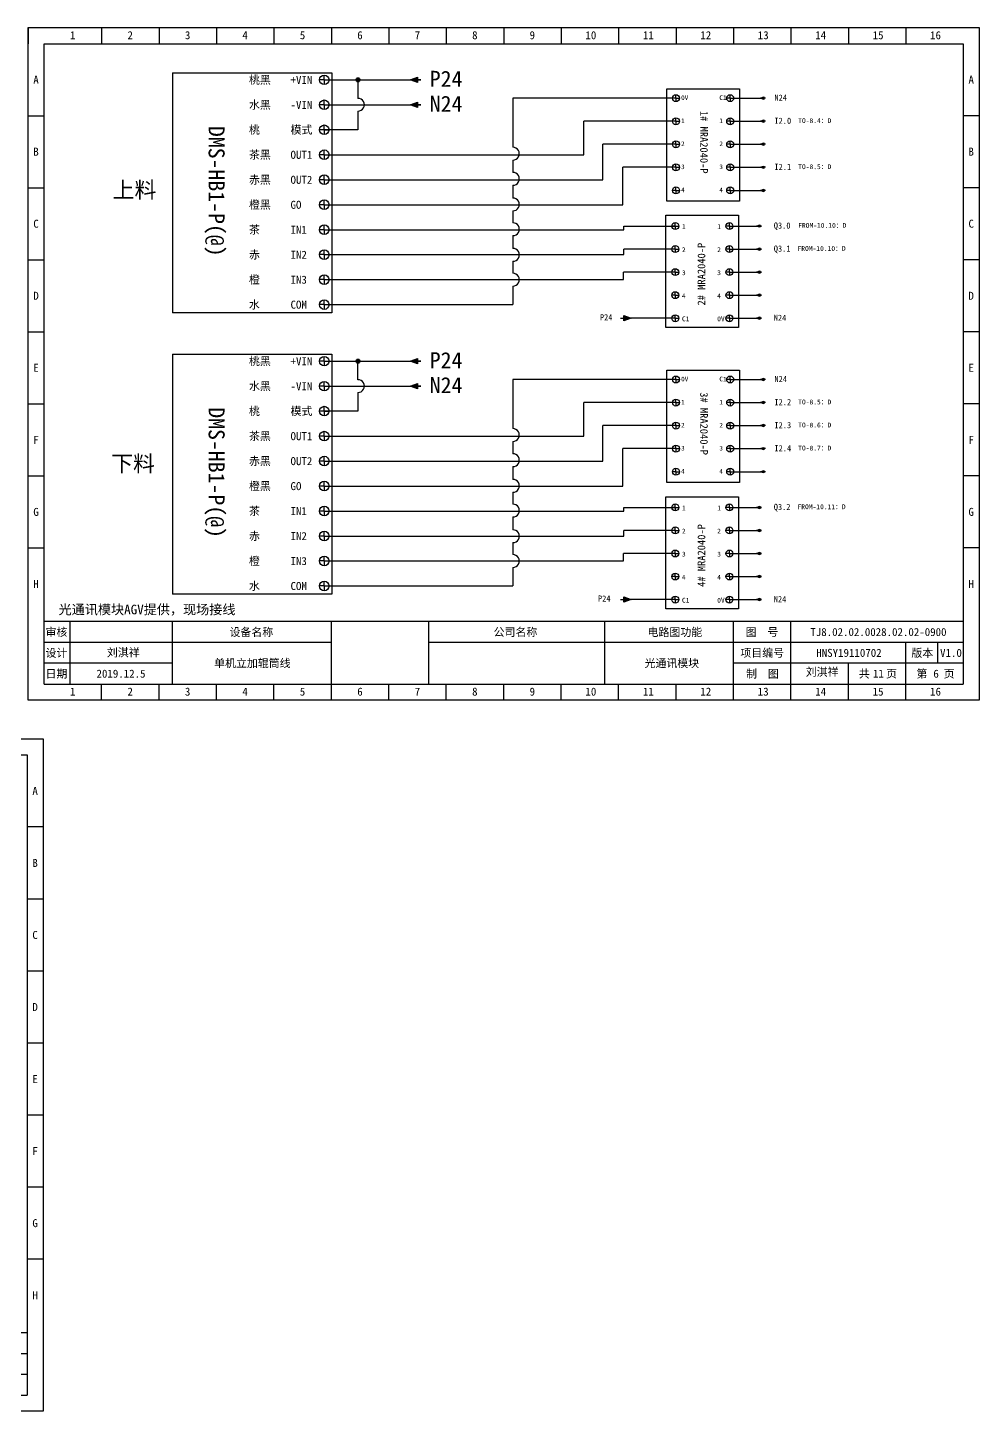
# Model space of a CAD drawing. Header units: millimetres. Extents: x 2035 to 3883, y 1511 to 1945.
# Drawn here: x 3586 to 3883.1, y 1512.8 to 1944.9 of the extents above; entities that cross this region are included whole.
import ezdxf
from ezdxf.enums import TextEntityAlignment as Align

# ---------------------------------------------------------------- set-up
doc = ezdxf.new("R2010")
doc.units = ezdxf.units.MM
doc.linetypes.add('EPL_DASH', pattern=[1, 0.5, -0.5])
doc.layers.add('EPLAN311', color=1, linetype='Continuous', lineweight=25)
doc.styles.get("Standard").update_dxf_attribs({"font": 'arial.ttf'})
doc.styles.add('宋体', font='')
doc.styles.get('宋体').set_extended_font_data('宋体')

# ---------------------------------------------------------------- blocks, each defined once
blk = doc.blocks.new('*U89')
blk.add_line((-2.5, 0), (2.5, 0))
blk = doc.blocks.new('*U90')
at = {"color": 0, "linetype": 'ByBlock', "lineweight": -2, "transparency": 16777216}
for p in [(0, 0), (0, -22.5), (0, -45), (0, -67.5), (0, -90), (0, -112.5), (0, -135)]:
    blk.add_blockref('*U89', p, dxfattribs=at)
blk = doc.blocks.new('*U91')
blk.add_line((-2.5, 0), (2.5, 0))
blk = doc.blocks.new('*U92')
at = {"color": 0, "linetype": 'ByBlock', "lineweight": -2, "transparency": 16777216}
for p in [(0, 0), (0, -22.5), (0, -45), (0, -67.5), (0, -90), (0, -112.5), (0, -135)]:
    blk.add_blockref('*U91', p, dxfattribs=at)
blk = doc.blocks.new('制图图框')
for p, q in [((-2700.08, 789.32), (-2403.08, 789.32)), ((-2700.08, 579.32), (-2700.08, 789.32)), ((-2700.08, 789.32), (-2700.08, 784.32)), ((-2700.08, 789.32), (-2695.08, 789.32)), ((-2677.15, 789.32), (-2677.15, 784.32)), ((-2659.21, 789.32), (-2659.21, 784.32)), ((-2641.27, 789.32), (-2641.27, 784.32)), ((-2623.33, 789.32), (-2623.33, 784.32)), ((-2605.4, 789.32), (-2605.4, 784.32)), ((-2587.46, 789.32), (-2587.46, 784.32)), ((-2569.52, 789.32), (-2569.52, 784.32)), ((-2551.58, 789.32), (-2551.58, 784.32)), ((-2533.65, 789.32), (-2533.65, 784.32)), ((-2515.71, 789.32), (-2515.71, 784.32)), ((-2497.77, 789.32), (-2497.77, 784.32)), ((-2479.83, 789.32), (-2479.83, 784.32)), ((-2461.9, 789.32), (-2461.9, 784.32)), ((-2443.96, 789.32), (-2443.96, 784.32)), ((-2426.02, 789.32), (-2426.02, 784.32)), ((-2403.08, 789.32), (-2403.08, 579.32)), ((-2403.08, 789.32), (-2403.08, 784.32)), ((-2695.08, 784.32), (-2408.08, 784.32)), ((-2695.08, 584.32), (-2695.08, 784.32)), ((-2408.08, 784.32), (-2408.08, 584.32)), ((-2408.08, 603.82), (-2695.08, 603.82)), ((-2687.08, 603.82), (-2687.08, 584.32)), ((-2655.08, 603.82), (-2655.08, 584.32)), ((-2655.08, 603.82), (-2655.08, 584.32)), ((-2605.4, 579.32), (-2605.4, 603.82)), ((-2575.08, 603.82), (-2575.08, 584.32)), ((-2575.08, 603.82), (-2575.08, 584.32)), ((-2575.08, 603.82), (-2575.08, 584.32)), ((-2520.08, 603.82), (-2520.08, 584.32)), ((-2479.83, 579.32), (-2479.83, 603.82)), ((-2461.9, 579.32), (-2461.9, 603.82)), ((-2655.08, 597.32), (-2695.08, 597.32)), ((-2605.4, 597.32), (-2655.08, 597.32)), ((-2408.08, 597.32), (-2575.08, 597.32)), ((-2426.02, 579.32), (-2426.02, 597.32)), ((-2416.18, 597.32), (-2416.18, 590.82)), ((-2655.08, 590.82), (-2695.08, 590.82)), ((-2408.08, 590.82), (-2479.83, 590.82)), ((-2443.96, 579.32), (-2443.96, 590.82)), ((-2695.08, 584.32), (-2408.08, 584.32)), ((-2677.15, 579.32), (-2677.15, 584.32)), ((-2659.21, 579.32), (-2659.21, 584.32)), ((-2641.27, 579.32), (-2641.27, 584.32)), ((-2623.33, 579.32), (-2623.33, 584.32)), ((-2587.46, 579.32), (-2587.46, 584.32)), ((-2569.52, 579.32), (-2569.52, 584.32)), ((-2551.58, 579.32), (-2551.58, 584.32)), ((-2533.65, 579.32), (-2533.65, 584.32)), ((-2515.71, 579.32), (-2515.71, 584.32)), ((-2497.77, 579.32), (-2497.77, 584.32)), ((-2403.08, 579.32), (-2700.08, 579.32))]:
    blk.add_line(p, q)
blk.add_blockref('*U90', (-2697.58, 761.82))
at = {"xscale": -1}
blk.add_blockref('*U92', (-2405.58, 761.82), dxfattribs=at)
at = {"style": '宋体'}
for s, p in [('1', (-2687.01, 785.71)), ('2', (-2669.07, 785.71)), ('3', (-2651.13, 785.71)), ('4', (-2633.2, 785.71)), ('5', (-2615.26, 785.71)), ('6', (-2597.32, 785.71)), ('7', (-2579.38, 785.71)), ('8', (-2561.45, 785.71)), ('9', (-2543.51, 785.71)), ('10', (-2526.07, 785.71)), ('11', (-2508.13, 785.71)), ('12', (-2490.2, 785.71)), ('13', (-2472.26, 785.71)), ('14', (-2454.32, 785.71)), ('15', (-2436.38, 785.71)), ('16', (-2418.45, 785.71)), ('A', (-2698.47, 771.84)), ('A', (-2406.47, 771.84)), ('B', (-2698.47, 749.34)), ('B', (-2406.47, 749.34)), ('C', (-2698.47, 726.84)), ('C', (-2406.47, 726.84)), ('D', (-2698.47, 704.34)), ('D', (-2406.47, 704.34)), ('E', (-2698.47, 681.84)), ('E', (-2406.47, 681.84)), ('F', (-2698.47, 659.34)), ('F', (-2406.47, 659.34)), ('G', (-2698.47, 636.84)), ('G', (-2406.47, 636.84)), ('H', (-2698.47, 614.34)), ('H', (-2406.47, 614.34)), ('审核', (-2694.65, 599.29)), ('设备名称', (-2637.2, 599.28)), ('公司名称', (-2554.73, 599.29)), ('电路图功能', (-2506.66, 599.29)), ('图  号', (-2476.05, 599.3)), ('设计', (-2694.66, 592.79)), ('项目编号', (-2477.68, 592.79)), ('版本', (-2424.3, 592.79)), ('日期', (-2694.66, 586.29)), ('制  图', (-2475.91, 586.28)), ('共   页', (-2440.72, 586.31)), ('第   页', (-2422.72, 586.3)), ('1', (-2687.01, 580.71)), ('2', (-2669.07, 580.71)), ('3', (-2651.13, 580.71)), ('4', (-2633.2, 580.71)), ('5', (-2615.26, 580.71)), ('6', (-2597.32, 580.71)), ('7', (-2579.38, 580.71)), ('8', (-2561.45, 580.71)), ('9', (-2543.51, 580.71)), ('10', (-2526.07, 580.71)), ('11', (-2508.13, 580.71)), ('12', (-2490.2, 580.71)), ('13', (-2472.26, 580.71)), ('14', (-2454.32, 580.71)), ('15', (-2436.38, 580.71)), ('16', (-2418.45, 580.71))]:
    blk.add_text(s, height=2.5, dxfattribs=at).set_placement(p)
blk = doc.blocks.new('*U45')
for q in [(-1.5, 0), (0, 1.5), (1.5, 0), (0, -1.5)]:
    blk.add_line((0, 0), q)
blk.add_circle((0, 0), 1.5)
blk = doc.blocks.new('*U46')
at = {"color": 0, "linetype": 'ByBlock', "lineweight": -2, "transparency": 16777216}
for p in [(0, 0), (0, -7.8), (0, -15.6), (0, -23.4), (0, -31.2), (0, -39), (0, -46.8), (0, -54.6), (0, -62.4), (0, -70.2)]:
    blk.add_blockref('*U45', p, dxfattribs=at)
blk = doc.blocks.new('*U47')
for q in [(-1.5, 0), (0, 1.5), (1.5, 0), (0, -1.5)]:
    blk.add_line((0, 0), q)
blk.add_circle((0, 0), 1.5)
blk = doc.blocks.new('*U48')
at = {"color": 0, "linetype": 'ByBlock', "lineweight": -2, "transparency": 16777216}
for p in [(0, 0), (0, -7.8), (0, -15.6), (0, -23.4), (0, -31.2), (0, -39), (0, -46.8), (0, -54.6), (0, -62.4), (0, -70.2)]:
    blk.add_blockref('*U47', p, dxfattribs=at)
blk = doc.blocks.new('箭头')
at = {"layer": 'EPLAN311', "linetype": 'Continuous', "lineweight": 25, "ltscale": 4}
blk.add_hatch(color=1, dxfattribs=at).paths.add_polyline_path([(0.875, 0.7), (2.8, 0), (0.875, -0.7)], flags=0)
at = {"layer": 'EPLAN311', "color": 1, "linetype": 'Continuous', "lineweight": 25, "ltscale": 4}
blk.add_line((0, 0), (0.875, 0), dxfattribs=at)
blk.add_lwpolyline([(0.875, 0.7), (2.8, 0), (0.875, -0.7)], close=True, dxfattribs=at)
at = {"color": 5}
blk.add_attdef('70_20010', text='', height=1.7535, dxfattribs=at).set_placement((3.5, -0.17535), align=Align.MIDDLE_LEFT)
blk = doc.blocks.new('短接圆点')
at = {"layer": 'EPLAN311', "linetype": 'Continuous', "lineweight": 25, "ltscale": 4}
h = blk.add_hatch(color=1, dxfattribs=at)
edge = h.paths.add_edge_path()
edge.add_arc((0, 0), 0.525, 0, 360)
at = {"layer": 'EPLAN311', "color": 1, "linetype": 'Continuous', "lineweight": 25, "ltscale": 4}
blk.add_circle((0, 0), 0.525, dxfattribs=at)
blk = doc.blocks.new('*U49')
for q in [(-1.08, 0), (0, 1.08), (1.08, 0), (0, -1.08)]:
    blk.add_line((0, 0), q)
blk.add_circle((0, 0), 1.08)
blk = doc.blocks.new('*U50')
at = {"color": 0, "linetype": 'ByBlock', "lineweight": -2, "transparency": 16777216}
for p in [(0, 0), (0, -7.2), (0, -14.4), (0, -21.6), (0, -28.8)]:
    blk.add_blockref('*U49', p, dxfattribs=at)
blk = doc.blocks.new('*U51')
for q in [(-1.08, 0), (0, 1.08), (1.08, 0), (0, -1.08)]:
    blk.add_line((0, 0), q)
blk.add_circle((0, 0), 1.08)
blk = doc.blocks.new('*U52')
at = {"color": 0, "linetype": 'ByBlock', "lineweight": -2, "transparency": 16777216}
for p in [(0, 0), (0, -7.2), (0, -14.4), (0, -21.6), (0, -28.8)]:
    blk.add_blockref('*U51', p, dxfattribs=at)
blk = doc.blocks.new('*U53')
for q in [(-1.08, 0), (0, 1.08), (1.08, 0), (0, -1.08)]:
    blk.add_line((0, 0), q)
blk.add_circle((0, 0), 1.08)
blk = doc.blocks.new('*U54')
at = {"color": 0, "linetype": 'ByBlock', "lineweight": -2, "transparency": 16777216}
for p in [(0, 0), (0, -7.2), (0, -14.4), (0, -21.6), (0, -28.8)]:
    blk.add_blockref('*U53', p, dxfattribs=at)
blk = doc.blocks.new('*U55')
for q in [(-1.08, 0), (0, 1.08), (1.08, 0), (0, -1.08)]:
    blk.add_line((0, 0), q)
blk.add_circle((0, 0), 1.08)
blk = doc.blocks.new('*U56')
at = {"color": 0, "linetype": 'ByBlock', "lineweight": -2, "transparency": 16777216}
for p in [(0, 0), (0, -7.2), (0, -14.4), (0, -21.6), (0, -28.8)]:
    blk.add_blockref('*U55', p, dxfattribs=at)
blk = doc.blocks.new('*U61')
for q in [(-1.08, 0), (0, 1.08), (1.08, 0), (0, -1.08)]:
    blk.add_line((0, 0), q)
blk.add_circle((0, 0), 1.08)
blk = doc.blocks.new('*U62')
at = {"color": 0, "linetype": 'ByBlock', "lineweight": -2, "transparency": 16777216}
for p in [(0, 0), (0, -7.2), (0, -14.4), (0, -21.6), (0, -28.8)]:
    blk.add_blockref('*U61', p, dxfattribs=at)
blk = doc.blocks.new('*U63')
for q in [(-1.08, 0), (0, 1.08), (1.08, 0), (0, -1.08)]:
    blk.add_line((0, 0), q)
blk.add_circle((0, 0), 1.08)
blk = doc.blocks.new('*U64')
at = {"color": 0, "linetype": 'ByBlock', "lineweight": -2, "transparency": 16777216}
for p in [(0, 0), (0, -7.2), (0, -14.4), (0, -21.6), (0, -28.8)]:
    blk.add_blockref('*U63', p, dxfattribs=at)
blk = doc.blocks.new('*U57')
for q in [(-1.08, 0), (0, 1.08), (1.08, 0), (0, -1.08)]:
    blk.add_line((0, 0), q)
blk.add_circle((0, 0), 1.08)
blk = doc.blocks.new('*U58')
at = {"color": 0, "linetype": 'ByBlock', "lineweight": -2, "transparency": 16777216}
for p in [(0, 0), (0, -7.2), (0, -14.4), (0, -21.6), (0, -28.8)]:
    blk.add_blockref('*U57', p, dxfattribs=at)
blk = doc.blocks.new('*U59')
for q in [(-1.08, 0), (0, 1.08), (1.08, 0), (0, -1.08)]:
    blk.add_line((0, 0), q)
blk.add_circle((0, 0), 1.08)
blk = doc.blocks.new('*U60')
at = {"color": 0, "linetype": 'ByBlock', "lineweight": -2, "transparency": 16777216}
for p in [(0, 0), (0, -7.2), (0, -14.4), (0, -21.6), (0, -28.8)]:
    blk.add_blockref('*U59', p, dxfattribs=at)

msp = doc.modelspace()

# ---------------------------------------------------------------- linework, layer by layer
for p, q in [((3631.24, 1930.83), (3631.24, 1855.83)), ((3631.24, 1930.83), (3680.91, 1930.83)), ((3678.57, 1928.64), (3708.76, 1928.64)), ((3680.91, 1930.83), (3680.91, 1855.83)), ((3689.1, 1928.64), (3689.1, 1922.84)), ((3785.59, 1925.82), (3808.25, 1925.82)), ((3785.59, 1890.78), (3785.59, 1925.82)), ((3808.25, 1925.82), (3808.25, 1890.78)), ((3678.57, 1920.84), (3687.1, 1920.84)), ((3687.1, 1920.82), (3691.1, 1920.84)), ((3689.1, 1918.84), (3689.1, 1913.04)), ((3691.1, 1920.84), (3708.76, 1920.84)), ((3788.4, 1922.91), (3737.48, 1922.91)), ((3737.48, 1922.91), (3737.48, 1907.59)), ((3805.32, 1922.91), (3815.3, 1922.91)), ((3788.4, 1915.71), (3759.62, 1915.71)), ((3759.62, 1905.24), (3759.62, 1915.71)), ((3805.32, 1915.71), (3815.3, 1915.71)), ((3689.1, 1913.04), (3678.57, 1913.04)), ((3788.4, 1908.51), (3765.58, 1908.51)), ((3765.58, 1897.44), (3765.58, 1908.51)), ((3805.32, 1908.51), (3815.3, 1908.51)), ((3678.57, 1905.24), (3708.76, 1905.24)), ((3708.76, 1905.24), (3759.62, 1905.24)), ((3737.48, 1903.59), (3737.48, 1899.72)), ((3678.57, 1897.44), (3708.76, 1897.44)), ((3708.76, 1897.44), (3765.58, 1897.44)), ((3788.4, 1901.31), (3771.84, 1901.31)), ((3771.84, 1889.64), (3771.84, 1901.31)), ((3805.32, 1901.31), (3815.3, 1901.31)), ((3737.48, 1895.72), (3737.48, 1891.71)), ((3805.32, 1894.11), (3815.3, 1894.11)), ((3678.57, 1889.64), (3708.76, 1889.64)), ((3708.76, 1889.64), (3771.84, 1889.64)), ((3808.25, 1890.78), (3785.59, 1890.78)), ((3737.48, 1887.71), (3737.48, 1883.98)), ((3785.26, 1851.28), (3785.26, 1886.32)), ((3785.26, 1886.32), (3807.92, 1886.32)), ((3807.92, 1886.32), (3807.92, 1851.28)), ((3678.57, 1881.84), (3708.76, 1881.84)), ((3708.76, 1881.84), (3772.13, 1881.84)), ((3737.48, 1879.98), (3737.48, 1875.97)), ((3772.13, 1881.84), (3772.13, 1882.98)), ((3772.13, 1882.98), (3788.19, 1882.98)), ((3805.1, 1882.98), (3815.09, 1882.98)), ((3788.19, 1875.78), (3772.13, 1875.78)), ((3772.13, 1874.04), (3772.13, 1875.78)), ((3805.1, 1875.78), (3815.09, 1875.78)), ((3678.57, 1874.04), (3708.76, 1874.04)), ((3708.76, 1874.04), (3772.13, 1874.04)), ((3737.48, 1871.97), (3737.48, 1868.24)), ((3788.19, 1868.58), (3772.01, 1868.58)), ((3772.01, 1866.24), (3772.01, 1868.58)), ((3805.1, 1868.58), (3815.09, 1868.58)), ((3678.57, 1866.24), (3708.76, 1866.24)), ((3708.76, 1866.24), (3772.01, 1866.24)), ((3737.48, 1864.24), (3737.48, 1858.44)), ((3678.57, 1858.44), (3708.76, 1858.44)), ((3708.76, 1858.44), (3737.48, 1858.44)), ((3805.1, 1861.38), (3815.09, 1861.38)), ((3680.91, 1855.83), (3631.24, 1855.83)), ((3788.19, 1854.18), (3772.15, 1854.18)), ((3805.1, 1854.18), (3815.09, 1854.18)), ((3807.92, 1851.28), (3785.26, 1851.28)), ((3631.24, 1842.96), (3631.24, 1767.96)), ((3631.24, 1842.96), (3680.91, 1842.96)), ((3680.91, 1842.96), (3680.91, 1767.96)), ((3678.57, 1840.77), (3708.76, 1840.77)), ((3689.06, 1834.97), (3689.06, 1840.77)), ((3785.59, 1837.95), (3808.25, 1837.95)), ((3785.59, 1802.91), (3785.59, 1837.95)), ((3808.25, 1837.95), (3808.25, 1802.91)), ((3678.57, 1832.97), (3708.76, 1832.97)), ((3788.4, 1835.05), (3737.48, 1835.05)), ((3737.48, 1835.05), (3737.48, 1819.72)), ((3805.32, 1835.05), (3815.3, 1835.05)), ((3689.1, 1830.97), (3689.1, 1825.17)), ((3689.1, 1825.17), (3678.57, 1825.17)), ((3788.4, 1827.85), (3759.62, 1827.85)), ((3759.62, 1817.37), (3759.62, 1827.85)), ((3805.32, 1827.85), (3815.3, 1827.85)), ((3788.4, 1820.65), (3765.58, 1820.65)), ((3765.58, 1809.57), (3765.58, 1820.65)), ((3805.32, 1820.65), (3815.3, 1820.65)), ((3678.57, 1817.37), (3708.76, 1817.37)), ((3708.76, 1817.37), (3759.62, 1817.37)), ((3737.48, 1815.72), (3737.48, 1811.85)), ((3788.4, 1813.45), (3771.84, 1813.45)), ((3771.84, 1801.77), (3771.84, 1813.45)), ((3805.32, 1813.45), (3815.3, 1813.45)), ((3678.57, 1809.57), (3708.76, 1809.57)), ((3708.76, 1809.57), (3765.58, 1809.57)), ((3737.48, 1807.85), (3737.48, 1803.84)), ((3808.25, 1802.91), (3785.59, 1802.91)), ((3805.32, 1806.25), (3815.3, 1806.25)), ((3678.57, 1801.77), (3708.76, 1801.77)), ((3708.76, 1801.77), (3771.84, 1801.77)), ((3737.48, 1799.84), (3737.48, 1796.11)), ((3785.26, 1763.41), (3785.26, 1798.45)), ((3785.26, 1798.45), (3807.92, 1798.45)), ((3807.92, 1798.45), (3807.92, 1763.41)), ((3678.57, 1793.97), (3708.76, 1793.97)), ((3708.76, 1793.97), (3772.13, 1793.97)), ((3772.13, 1793.97), (3772.13, 1795.11)), ((3772.13, 1795.11), (3788.19, 1795.11)), ((3805.1, 1795.11), (3815.09, 1795.11)), ((3737.48, 1792.11), (3737.48, 1788.1)), ((3678.57, 1786.17), (3708.76, 1786.17)), ((3708.76, 1786.17), (3772.13, 1786.17)), ((3788.19, 1787.91), (3772.13, 1787.91)), ((3772.13, 1786.17), (3772.13, 1787.91)), ((3805.1, 1787.91), (3815.09, 1787.91)), ((3737.48, 1784.1), (3737.48, 1780.37)), ((3788.19, 1780.71), (3772.01, 1780.71)), ((3772.01, 1778.37), (3772.01, 1780.71)), ((3805.1, 1780.71), (3815.09, 1780.71)), ((3678.57, 1778.37), (3708.76, 1778.37)), ((3708.76, 1778.37), (3772.01, 1778.37)), ((3737.48, 1776.37), (3737.48, 1770.57)), ((3805.1, 1773.51), (3815.09, 1773.51)), ((3680.91, 1767.96), (3631.24, 1767.96)), ((3678.57, 1770.57), (3708.76, 1770.57)), ((3708.76, 1770.57), (3737.48, 1770.57)), ((3788.19, 1766.31), (3772.15, 1766.31)), ((3807.92, 1763.41), (3785.26, 1763.41)), ((3805.1, 1766.31), (3815.09, 1766.31))]:
    msp.add_line(p, q)
for centre, start, end in [((3689.1, 1920.84), 180, 180.3771), ((3689.1, 1920.84), 270, 91.2411), ((3737.48, 1905.59), 270, 91.2411), ((3737.48, 1897.72), 270, 91.2411), ((3737.48, 1889.71), 270, 91.2411), ((3737.48, 1881.98), 270, 91.2411), ((3737.48, 1873.97), 270, 91.2411), ((3737.48, 1866.24), 270, 91.2411), ((3689.1, 1832.97), 270, 91.2411), ((3737.48, 1817.72), 270, 91.2411), ((3737.48, 1809.85), 270, 91.2411), ((3737.48, 1801.84), 270, 91.2411), ((3737.48, 1794.11), 270, 91.2411), ((3737.48, 1786.1), 270, 91.2411), ((3737.48, 1778.37), 270, 91.2411)]:
    msp.add_arc(centre, 2, start, end)

# ---------------------------------------------------------------- block references
for name, p in [('制图图框', (6286.2, 1155.61)), ('*U46', (3678.57, 1928.64)), ('*U50', (3788.4, 1922.91)), ('*U52', (3805.32, 1922.91)), ('*U48', (3678.57, 1840.77)), ('*U62', (3788.4, 1835.05)), ('*U64', (3805.32, 1835.05)), ('制图图框', (5993.91, 933.48))]:
    msp.add_blockref(name, p)
at = {"xscale": 1.2, "yscale": 1.2, "zscale": 1.2}
for name, p in [('短接圆点', (3689.1, 1928.64)), ('箭头', (3771.1, 1854.18)), ('短接圆点', (3689.1, 1840.77)), ('箭头', (3771.1, 1766.31))]:
    msp.add_blockref(name, p, dxfattribs=at)
at = {"rotation": 180}
for p, xscale, yscale, zscale in [((3708.76, 1928.64), 1.2, 1.2, 1.2), ((3816.31, 1922.91), 0.576, 0.576, 0.576), ((3708.76, 1920.84), 1.2, 1.2, 1.2), ((3816.31, 1915.71), 0.576, 0.576, 0.576), ((3816.31, 1908.51), 0.576, 0.576, 0.576), ((3816.31, 1901.31), 0.576, 0.576, 0.576), ((3816.31, 1894.11), 0.576, 0.576, 0.576), ((3815.09, 1882.98), 0.576, 0.576, 0.576), ((3815.09, 1875.78), 0.576, 0.576, 0.576), ((3815.09, 1868.58), 0.576, 0.576, 0.576), ((3815.09, 1861.38), 0.576, 0.576, 0.576), ((3815.09, 1854.18), 0.576, 0.576, 0.576), ((3708.76, 1840.77), 1.2, 1.2, 1.2), ((3708.76, 1832.97), 1.2, 1.2, 1.2), ((3816.31, 1835.05), 0.576, 0.576, 0.576), ((3816.31, 1827.85), 0.576, 0.576, 0.576), ((3816.31, 1820.65), 0.576, 0.576, 0.576), ((3816.31, 1813.45), 0.576, 0.576, 0.576), ((3816.31, 1806.25), 0.576, 0.576, 0.576), ((3815.09, 1795.11), 0.576, 0.576, 0.576), ((3815.09, 1787.91), 0.576, 0.576, 0.576), ((3815.09, 1780.71), 0.576, 0.576, 0.576), ((3815.09, 1773.51), 0.576, 0.576, 0.576), ((3815.09, 1766.31), 0.576, 0.576, 0.576)]:
    msp.add_blockref('箭头', p, dxfattribs=dict(at, xscale=xscale, yscale=yscale, zscale=zscale))
for name, p in [('*U56', (3788.19, 1854.18)), ('*U54', (3805.1, 1854.18)), ('*U60', (3788.19, 1766.31)), ('*U58', (3805.1, 1766.31))]:
    msp.add_blockref(name, p, dxfattribs=at)

# ---------------------------------------------------------------- texts
at = {"style": '宋体'}
for s, rotation, p in [('1# MRA2040-P', 270, (3795.97, 1918.94)), ('2# MRA2040-P', 90, (3797.54, 1858.16)), ('3# MRA2040-P', 270, (3795.97, 1831.07)), ('4# MRA2040-P', 90, (3797.54, 1770.29))]:
    msp.add_text(s, height=2.4, rotation=rotation, dxfattribs=at).set_placement(p)
at = {"color": 5, "style": '宋体'}
for p in [(3642.47, 1914.24), (3642.47, 1826.37)]:
    msp.add_text('DMS-HB1-P(@)', height=5, rotation=270, dxfattribs=at).set_placement(p)
at = {"style": '宋体'}
for s, p in [('上料', (3612.5, 1891.79)), ('下料', (3612.06, 1806.3))]:
    msp.add_text(s, height=5, dxfattribs=at).set_placement(p)
at = {"color": 5, "linetype": 'EPL_DASH', "insert": (3595.63, 1764.72), "char_height": 3, "attachment_point": 1, "style": '宋体'}
msp.add_mtext_dynamic_manual_height_columns('光通讯模块AGV提供，现场接线', width=76.157, gutter_width=25, heights=[0], dxfattribs=at)
at = {"style": '宋体'}
for tag, p, height in [('桃黑', (3655.07, 1927.37), 2.5), ('+VIN', (3668.05, 1927.37), 2.5), ('0V', (3790, 1922.35), 1.44), ('C1', (3801.94, 1922.35), 1.44), ('N24', (3819.15, 1922.1), 1.92), ('水黑', (3655.07, 1919.57), 2.5), ('-VIN', (3668.05, 1919.57), 2.5), ('桃', (3655.07, 1911.77), 2.5), ('模式', (3668.05, 1911.77), 2.5), ('1', (3790, 1915.15), 1.44), ('1', (3801.94, 1915.15), 1.44), ('I2.0', (3819.15, 1914.9), 1.92), ('茶黑', (3655.07, 1903.97), 2.5), ('OUT1', (3668.05, 1903.97), 2.5), ('2', (3790, 1907.95), 1.44), ('2', (3801.94, 1907.95), 1.44), ('3', (3790, 1900.75), 1.44), ('3', (3801.94, 1900.75), 1.44), ('I2.1', (3819.15, 1900.5), 1.92), ('赤黑', (3655.07, 1896.17), 2.5), ('OUT2', (3668.05, 1896.17), 2.5), ('4', (3790, 1893.55), 1.44), ('4', (3801.94, 1893.55), 1.44), ('橙黑', (3655.07, 1888.37), 2.5), ('GO', (3668.05, 1888.37), 2.5), ('Q3.0', (3818.94, 1882.17), 1.92), ('茶', (3655.07, 1880.57), 2.5), ('IN1', (3668.05, 1880.57), 2.5), ('1', (3790.26, 1882.04), 1.5), ('1', (3801.27, 1882.04), 1.5), ('赤', (3655.07, 1872.77), 2.5), ('2', (3790.26, 1874.84), 1.5), ('2', (3801.27, 1874.84), 1.5), ('Q3.1', (3818.94, 1874.97), 1.92), ('IN2', (3668.05, 1872.77), 2.5), ('橙', (3655.07, 1864.97), 2.5), ('IN3', (3668.05, 1864.97), 2.5), ('3', (3790.26, 1867.64), 1.5), ('3', (3801.27, 1867.64), 1.5), ('水', (3655.07, 1857.17), 2.5), ('COM', (3668.05, 1857.17), 2.5), ('4', (3790.26, 1860.44), 1.5), ('4', (3801.27, 1860.44), 1.5), ('P24', (3764.65, 1853.51), 1.92), ('C1', (3790.26, 1853.24), 1.5), ('0V', (3801.27, 1853.24), 1.5), ('N24', (3818.94, 1853.37), 1.92), ('桃黑', (3655.07, 1839.5), 2.5), ('+VIN', (3668.05, 1839.5), 2.5), ('水黑', (3655.07, 1831.7), 2.5), ('-VIN', (3668.05, 1831.7), 2.5), ('0V', (3790, 1834.48), 1.44), ('C1', (3801.94, 1834.48), 1.44), ('N24', (3819.15, 1834.23), 1.92), ('1', (3790, 1827.28), 1.44), ('1', (3801.94, 1827.28), 1.44), ('I2.2', (3819.15, 1827.03), 1.92), ('桃', (3655.07, 1823.9), 2.5), ('模式', (3668.05, 1823.9), 2.5), ('2', (3790, 1820.08), 1.44), ('2', (3801.94, 1820.08), 1.44), ('I2.3', (3819.15, 1819.83), 1.92), ('茶黑', (3655.07, 1816.1), 2.5), ('OUT1', (3668.05, 1816.1), 2.5), ('赤黑', (3655.07, 1808.3), 2.5), ('OUT2', (3668.05, 1808.3), 2.5), ('3', (3790, 1812.88), 1.44), ('3', (3801.94, 1812.88), 1.44), ('I2.4', (3819.15, 1812.63), 1.92), ('4', (3790, 1805.68), 1.44), ('4', (3801.94, 1805.68), 1.44), ('橙黑', (3655.07, 1800.5), 2.5), ('GO', (3668.05, 1800.5), 2.5), ('茶', (3655.07, 1792.7), 2.5), ('IN1', (3668.05, 1792.7), 2.5), ('1', (3790.26, 1794.17), 1.5), ('1', (3801.27, 1794.17), 1.5), ('Q3.2', (3818.94, 1794.3), 1.92), ('赤', (3655.07, 1784.9), 2.5), ('IN2', (3668.05, 1784.9), 2.5), ('2', (3790.26, 1786.97), 1.5), ('2', (3801.27, 1786.97), 1.5), ('3', (3790.26, 1779.77), 1.5), ('3', (3801.27, 1779.77), 1.5), ('橙', (3655.07, 1777.1), 2.5), ('IN3', (3668.05, 1777.1), 2.5), ('水', (3655.07, 1769.3), 2.5), ('COM', (3668.05, 1769.3), 2.5), ('4', (3790.26, 1772.57), 1.5), ('4', (3801.27, 1772.57), 1.5), ('P24', (3764.04, 1765.68), 1.92), ('N24', (3818.94, 1765.5), 1.92), ('C1', (3790.26, 1765.37), 1.5), ('0V', (3801.27, 1765.37), 1.5)]:
    msp.add_attdef(tag, p, '', height=height, dxfattribs=at)
at = {"color": 5, "style": '宋体'}
for tag, p in [('P24', (3711.52, 1926.45)), ('N24', (3711.52, 1918.65)), ('P24', (3711.52, 1838.58)), ('N24', (3711.52, 1830.78))]:
    msp.add_attdef(tag, p, '', height=5, dxfattribs=at)
at = {"color": 1, "style": '宋体'}
for tag, p in [('TO-8.4：D', (3826.57, 1915.15)), ('TO-8.5：D', (3826.57, 1900.75)), ('FROM-10.10：D', (3826.57, 1882.42)), ('FROM-10.10：D', (3826.36, 1875.22)), ('TO-8.5：D', (3826.57, 1827.28)), ('TO-8.6：D', (3826.57, 1820.08)), ('TO-8.7：D', (3826.57, 1812.88)), ('FROM-10.11：D', (3826.36, 1794.55))]:
    msp.add_attdef(tag, p, '', height=1.5, dxfattribs=at)
at = {"style": '宋体'}
for tag, text, p in [('TJ8.02.02.0028.02.02-0900', 'TJ8.01.01.0181.00.01-0900', (3851.62, 1756.18)), ('刘淇祥', '', (3615.82, 1749.78)), ('HNSY19110702', '####', (3842.42, 1749.68)), ('V1.0', '1.0', (3874.27, 1749.68)), ('单机立加辊筒线', '', (3656.12, 1746.43)), ('光通讯模块', '封页', (3787.12, 1746.43)), ('2019.12.5', '2019/09/23', (3615.12, 1743.18)), ('刘淇祥', '', (3834.03, 1743.72)), ('11', '02', (3851.62, 1743.18)), ('6', '01', (3869.62, 1743.18))]:
    msp.add_attdef(tag, text=text, height=2.5, dxfattribs=at).set_placement(p, align=Align.MIDDLE_CENTER)

doc.saveas('drawing.dxf')
